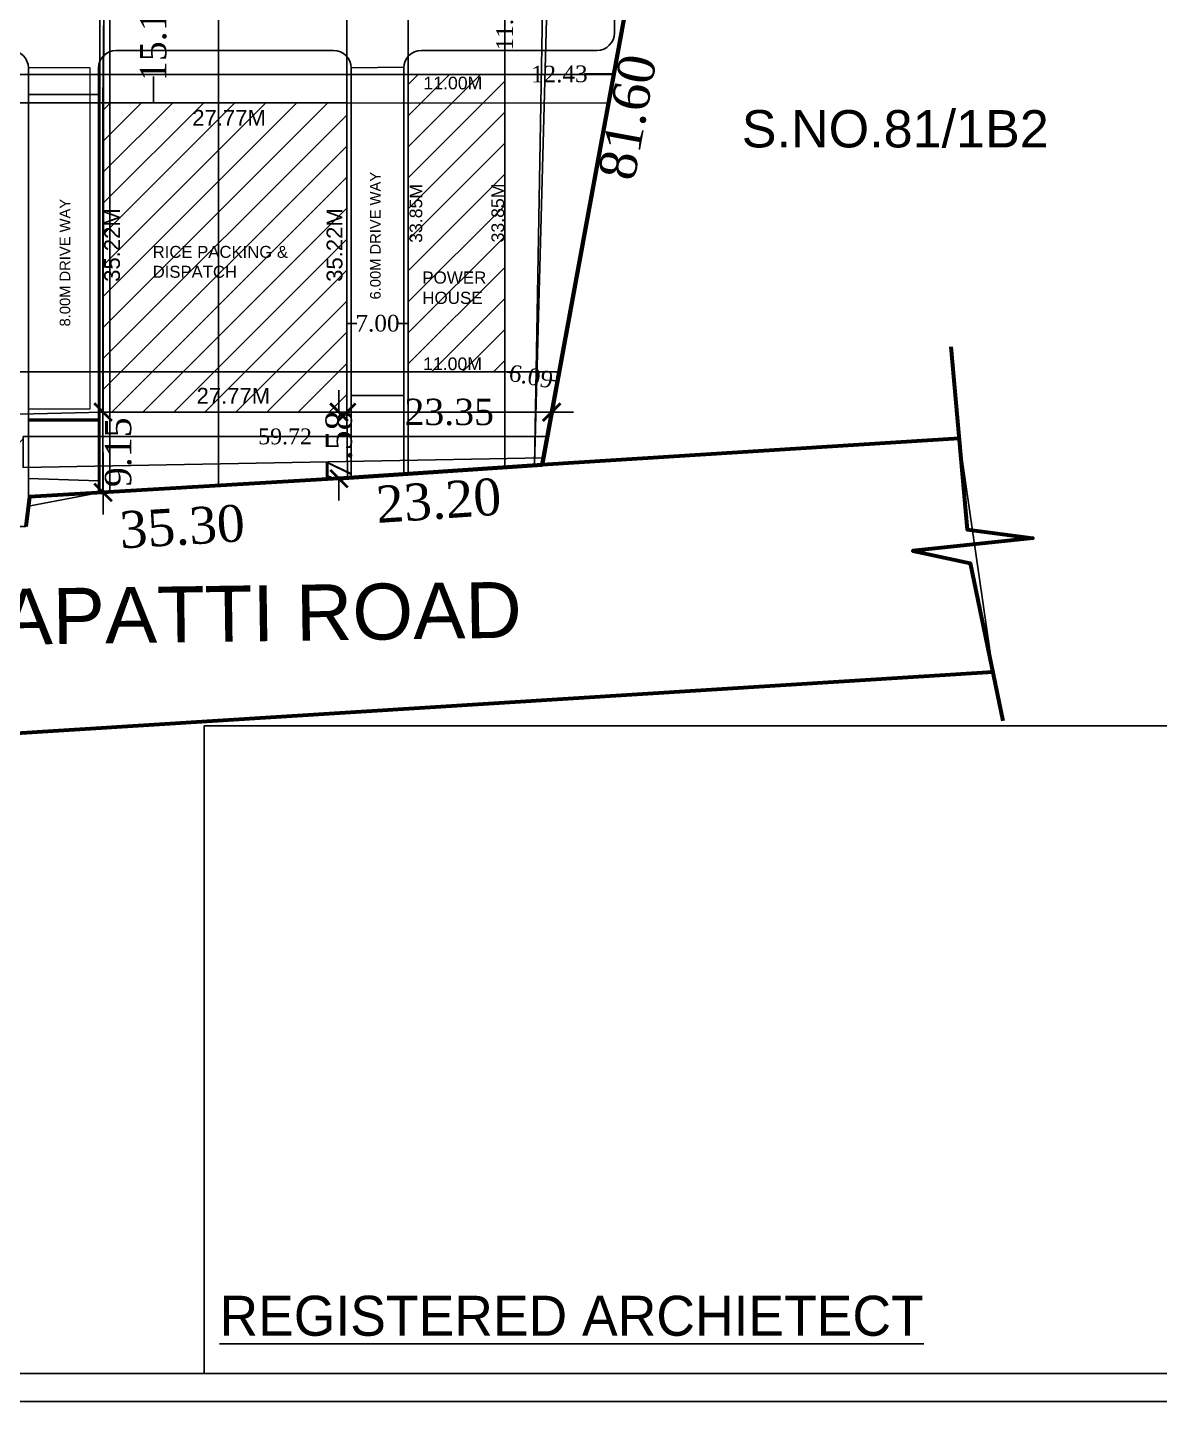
# Model space of a CAD drawing. Header units: metres. Extents: x 1422408 to 2565053, y 3723 to 80428.
# Drawn here: x 2267318.4 to 2267447.4, y 3723.1 to 3879.6 of the extents above; entities that cross this region are included whole.
import ezdxf

# ---------------------------------------------------------------- set-up
doc = ezdxf.new("R2010")
doc.units = ezdxf.units.M
doc.header["$LTSCALE"] = 3.5
doc.header["$MEASUREMENT"] = 0
doc.layers.get('0').update_dxf_attribs({"linetype": 'CONTINUOUS'})
doc.layers.get('DEFPOINTS').update_dxf_attribs({"linetype": 'CONTINUOUS'})
for name, color, linetype in [('BLK_1_INTERNAL_VEHICULAR_ACCESS', 161, 'CONTINUOUS'), ('BLK_1_LVL_0_BLDG_FOOT_PRINT', 1, 'CONTINUOUS'), ('BLK_1_LVL_0_FRONT_SETBACK', 2, 'CONTINUOUS'), ('BLK_1_LVL_0_REAR_SETBACK', 11, 'CONTINUOUS'), ('BLK_1_LVL_0_SIDE_SETBACK1', 171, 'CONTINUOUS'), ('BLK_1_LVL_0_SIDE_SETBACK2', 102, 'CONTINUOUS'), ('BLK_2_INTERNAL_VEHICULAR_ACCESS', 161, 'CONTINUOUS'), ('BLK_2_LVL_0_BLDG_FOOT_PRINT', 1, 'CONTINUOUS'), ('BLK_2_LVL_0_FRONT_SETBACK', 2, 'CONTINUOUS'), ('BLK_2_LVL_0_REAR_SETBACK', 11, 'CONTINUOUS'), ('BLK_2_LVL_0_SIDE_SETBACK1', 171, 'CONTINUOUS'), ('BLK_2_LVL_0_SIDE_SETBACK2', 102, 'CONTINUOUS'), ('BLK_3_INTERNAL_VEHICULAR_ACCESS', 161, 'CONTINUOUS'), ('BLK_3_LVL_0_SIDE_SETBACK1', 171, 'CONTINUOUS'), ('BLK_4_LVL_0_FRONT_SETBACK', 2, 'CONTINUOUS'), ('BLK_6_LVL_0_FRONT_SETBACK', 2, 'CONTINUOUS'), ('BLK_7_LVL_0_FRONT_SETBACK', 2, 'CONTINUOUS'), ('DISTANCE_BLK', 238, 'CONTINUOUS'), ('DRIVE_WAY', 255, 'CONTINUOUS'), ('PLOT_BOUNDARY', 70, 'CONTINUOUS'), ('SUPER_IMPOSED', 5, 'CONTINUOUS'), ('SURRENDER_ROAD_WIDTH', 2, 'CONTINUOUS')]:
    doc.layers.add(name, color=color, linetype=linetype)
doc.layers.add('FMB_OR_PLR', color=70, linetype='CONTINUOUS', lineweight=0)
doc.layers.add('TWO_WHEELER_DRIVE_WAY', color=6, linetype='CONTINUOUS', lineweight=9)
doc.styles.add('ANAND', font='times.ttf')
doc.styles.add('NAME', font='times.ttf')
doc.styles.add('ROOM TEXT 10.5', font='swisse.ttf')
doc.styles.add('sar dim', font='GOTHIC.TTF', dxfattribs={"height": 0.75})
doc.dimstyles.new('Copy of Standard', dxfattribs={"dimscale": 0.7, "dimtxt": 2.35, "dimasz": 0.05, "dimexe": 0.08, "dimexo": 0.0125, "dimgap": 0.05, "dimtad": 0, "dimzin": 0, "dimdsep": 46, "dimtxsty": 'NAME', "dimcen": 0, "dimse1": 1, "dimse2": 1, "dimsd1": 1, "dimsd2": 1, "dimadec": 0, "dimazin": 0, "dimtfac": 1, "dimtofl": 0, "dimtmove": 0, "dimatfit": 3, "dimldrblk": 'CLOSEDBLANK', "dimfxl": 0, "dimtolj": 1, "dimtzin": 0, "dimarcsym": 0})
doc.dimstyles.new('STANDARD$0', dxfattribs={"dimtxt": 0.25, "dimasz": 0.1, "dimexe": 2, "dimexo": 2, "dimgap": 0, "dimtad": 0, "dimzin": 0, "dimdsep": 46, "dimtxsty": 'ANAND', "dimcen": 0.0625, "dimdle": 2.5, "dimse1": 1, "dimse2": 1, "dimclrd": 2, "dimclre": 9, "dimadec": 0, "dimazin": 0, "dimtfac": 1, "dimtix": 1, "dimtofl": 0, "dimtmove": 2, "dimatfit": 3, "dimldrblk": 'OBLIQUE', "dimfxl": 0, "dimtolj": 1, "dimtzin": 0, "dimarcsym": 0})

# ---------------------------------------------------------------- blocks, each defined once
blk = doc.blocks.new('*D697')
at = {"layer": 'DEFPOINTS', "color": 0, "ltscale": 0.5}
for p in [(2267377.03, 3829.82), (2267353.88, 3828.24), (2267377.26, 3826.54)]:
    blk.add_point(p, dxfattribs=at)
at = {"color": 0, "lineweight": 70, "ltscale": 0.5, "insert": (2267365.25, 3825.72), "char_height": 4.2, "attachment_point": 5, "rotation": 3.917, "style": 'NAME'}
blk.add_mtext('\\A1;23.20', dxfattribs=at)
blk = doc.blocks.new('_ClosedBlank')
at = {"color": 0, "linetype": 'ByBlock', "lineweight": -2}
for p, q in [((-1, 0.2), (0, 0)), ((-1, 0.2), (-1, -0.2)), ((0, 0), (-1, -0.2))]:
    blk.add_line(p, q, dxfattribs=at)
blk = doc.blocks.new('*D648')
at = {"layer": 'DEFPOINTS', "color": 0, "ltscale": 0.5}
for p in [(2267391.79, 3910.08), (2267394.19, 3909.64), (2267377.03, 3829.82)]:
    blk.add_point(p, dxfattribs=at)
at = {"color": 0, "lineweight": 70, "ltscale": 0.5, "insert": (2267386.8, 3869.42), "char_height": 4.2, "attachment_point": 5, "rotation": 79.5824, "style": 'NAME'}
blk.add_mtext('\\A1;81.60', dxfattribs=at)
blk = doc.blocks.new('*D650')
at = {"layer": 'DEFPOINTS', "color": 0, "ltscale": 0.5}
for p in [(2267353.88, 3828.24), (2267318.65, 3826.17), (2267354.14, 3823.83)]:
    blk.add_point(p, dxfattribs=at)
at = {"color": 0, "lineweight": 70, "ltscale": 0.5, "insert": (2267336.03, 3822.76), "char_height": 4.2, "attachment_point": 5, "rotation": 3.3572, "style": 'NAME'}
blk.add_mtext('\\A1;35.30', dxfattribs=at)
blk = doc.blocks.new('_ArchTick')
at = {"color": 0, "linetype": 'ByBlock', "const_width": 0.15}
blk.add_lwpolyline([(-0.5, -0.5), (0.5, 0.5)], dxfattribs=at)
blk = doc.blocks.new('*D669')
at = {"color": 2, "lineweight": -2}
for p, q in [((2267353.9, 3838.31), (2267353.9, 3835.69)), ((2267353.9, 3825.74), (2267353.9, 3828.36))]:
    blk.add_line(p, q, dxfattribs=at)
at = {"layer": 'DEFPOINTS', "color": 0}
for p in [(2267353.9, 3835.81), (2267353.9, 3828.24), (2267353.9, 3828.24)]:
    blk.add_point(p, dxfattribs=at)
at = {"color": 2, "lineweight": -2, "xscale": 2, "yscale": 2, "zscale": 2}
for p, rotation in [((2267353.9, 3835.81), 90), ((2267353.9, 3828.24), 270)]:
    blk.add_blockref('_ArchTick', p, dxfattribs=dict(at, rotation=rotation))
at = {"color": 0, "lineweight": -2, "insert": (2267353.9, 3832.03), "char_height": 3, "attachment_point": 5, "rotation": 90, "style": 'ANAND'}
blk.add_mtext('\\A1;7.58', dxfattribs=at)
blk = doc.blocks.new('_Oblique')
at = {"color": 0, "linetype": 'ByBlock', "lineweight": -2}
blk.add_line((-0.5, -0.5), (0.5, 0.5), dxfattribs=at)
blk = doc.blocks.new('*D670')
at = {"color": 2, "lineweight": -2}
for p, q in [((2267352.29, 3835.81), (2267361.67, 3835.81)), ((2267380.63, 3835.81), (2267371.25, 3835.81))]:
    blk.add_line(p, q, dxfattribs=at)
at = {"layer": 'DEFPOINTS', "color": 0}
for p in [(2267354.79, 3835.81), (2267378.13, 3835.81), (2267378.13, 3835.81)]:
    blk.add_point(p, dxfattribs=at)
at = {"color": 2, "lineweight": -2, "xscale": 2, "yscale": 2, "zscale": 2, "rotation": 180}
blk.add_blockref('_ArchTick', (2267354.79, 3835.81), dxfattribs=at)
at = {"color": 2, "lineweight": -2, "xscale": 2, "yscale": 2, "zscale": 2}
blk.add_blockref('_ArchTick', (2267378.13, 3835.81), dxfattribs=at)
at = {"color": 0, "lineweight": -2, "insert": (2267366.46, 3835.81), "char_height": 3, "attachment_point": 5, "style": 'ANAND'}
blk.add_mtext('\\A1;23.35', dxfattribs=at)
blk = doc.blocks.new('*D675')
at = {"color": 2, "lineweight": -2}
for p, q in [((2267372.88, 3840.4), (2267373.48, 3840.29)), ((2267378.68, 3839.34), (2267378.08, 3839.45))]:
    blk.add_line(p, q, dxfattribs=at)
at = {"color": 2}
for points in [[(2267372.89, 3840.42), (2267372.88, 3840.39), (2267372.79, 3840.42)], [(2267378.68, 3839.35), (2267378.67, 3839.32), (2267378.78, 3839.32)]]:
    blk.add_solid(points, dxfattribs=at)
at = {"layer": 'DEFPOINTS', "color": 0}
for p in [(2267372.79, 3840.42), (2267378.78, 3839.32), (2267378.78, 3839.32)]:
    blk.add_point(p, dxfattribs=at)
at = {"color": 0, "lineweight": -2, "insert": (2267375.78, 3839.87), "char_height": 1.9, "attachment_point": 5, "rotation": 349.5824, "style": 'ANAND'}
blk.add_mtext('\\A1;6.09', dxfattribs=at)
blk = doc.blocks.new('*D676')
at = {"color": 2, "lineweight": -2}
for p, q in [((2267372.89, 3874.27), (2267376.13, 3874.29)), ((2267385.12, 3874.35), (2267381.88, 3874.33))]:
    blk.add_line(p, q, dxfattribs=at)
at = {"color": 2}
for points in [[(2267372.88, 3874.29), (2267372.89, 3874.25), (2267372.79, 3874.27)], [(2267385.12, 3874.37), (2267385.12, 3874.34), (2267385.22, 3874.36)]]:
    blk.add_solid(points, dxfattribs=at)
at = {"layer": 'DEFPOINTS', "color": 0}
for p in [(2267372.79, 3874.27), (2267385.22, 3874.36), (2267385.22, 3874.36)]:
    blk.add_point(p, dxfattribs=at)
at = {"color": 0, "lineweight": -2, "insert": (2267379, 3874.31), "char_height": 1.9, "attachment_point": 5, "rotation": 0.3929, "style": 'ANAND'}
blk.add_mtext('\\A1;12.43', dxfattribs=at)
blk = doc.blocks.new('*D554')
at = {"color": 2, "lineweight": -2}
for p, q in [((2267372.79, 3886.11), (2267372.79, 3883.18)), ((2267372.79, 3874.37), (2267372.79, 3877.3))]:
    blk.add_line(p, q, dxfattribs=at)
at = {"color": 2}
for points in [[(2267372.77, 3886.11), (2267372.8, 3886.11), (2267372.79, 3886.21)], [(2267372.77, 3874.37), (2267372.8, 3874.37), (2267372.79, 3874.27)]]:
    blk.add_solid(points, dxfattribs=at)
at = {"layer": 'DEFPOINTS', "color": 0}
for p in [(2267372.79, 3886.21), (2267372.79, 3886.21), (2267372.79, 3874.27)]:
    blk.add_point(p, dxfattribs=at)
at = {"color": 0, "lineweight": -2, "insert": (2267372.79, 3880.24), "char_height": 1.9, "attachment_point": 5, "rotation": 90, "style": 'ANAND'}
blk.add_mtext('\\A1;11.94', dxfattribs=at)
blk = doc.blocks.new('*D677')
at = {"color": 2, "lineweight": -2}
for p, q in [((2267354.89, 3845.92), (2267355.93, 3845.92)), ((2267361.69, 3845.92), (2267360.64, 3845.92))]:
    blk.add_line(p, q, dxfattribs=at)
at = {"color": 2}
for points in [[(2267354.89, 3845.94), (2267354.89, 3845.9), (2267354.79, 3845.92)], [(2267361.69, 3845.94), (2267361.69, 3845.9), (2267361.79, 3845.92)]]:
    blk.add_solid(points, dxfattribs=at)
at = {"layer": 'DEFPOINTS', "color": 0}
for p in [(2267354.79, 3845.92), (2267361.79, 3845.92), (2267361.79, 3845.92)]:
    blk.add_point(p, dxfattribs=at)
at = {"color": 0, "lineweight": -2, "insert": (2267358.29, 3845.92), "char_height": 1.9, "attachment_point": 5, "style": 'ANAND'}
blk.add_mtext('\\A1;7.00', dxfattribs=at)
blk = doc.blocks.new('*D679')
at = {"color": 2, "lineweight": -2}
blk.add_line((2267327.01, 3838.31), (2267327.02, 3824.16), dxfattribs=at)
at = {"layer": 'DEFPOINTS', "color": 0}
for p in [(2267327.02, 3835.81), (2267327.02, 3826.66), (2267327.02, 3826.66)]:
    blk.add_point(p, dxfattribs=at)
at = {"color": 2, "lineweight": -2, "xscale": 2, "yscale": 2, "zscale": 2}
for p, rotation in [((2267327.02, 3835.81), 90.00249472484927), ((2267327.02, 3826.66), 270.0024947248493)]:
    blk.add_blockref('_ArchTick', p, dxfattribs=dict(at, rotation=rotation))
at = {"color": 0, "lineweight": -2, "insert": (2267328.76, 3831.24), "char_height": 3, "attachment_point": 5, "rotation": 90.0025, "style": 'ANAND'}
blk.add_mtext('\\A1;9.15', dxfattribs=at)
blk = doc.blocks.new('*D682')
at = {"color": 2, "lineweight": -2}
for p, q in [((2267318.01, 3833.03), (2267344.89, 3833.03)), ((2267377.52, 3833.04), (2267350.64, 3833.04))]:
    blk.add_line(p, q, dxfattribs=at)
at = {"color": 2}
for points in [[(2267318.01, 3833.04), (2267318.01, 3833.01), (2267317.91, 3833.03)], [(2267377.52, 3833.06), (2267377.52, 3833.03), (2267377.62, 3833.04)]]:
    blk.add_solid(points, dxfattribs=at)
at = {"layer": 'DEFPOINTS', "color": 0}
for p in [(2267317.91, 3833.03), (2267377.62, 3833.04), (2267377.62, 3833.04)]:
    blk.add_point(p, dxfattribs=at)
at = {"color": 0, "lineweight": -2, "insert": (2267347.76, 3833.03), "char_height": 1.8, "attachment_point": 5, "rotation": 0.0139, "style": 'ANAND'}
blk.add_mtext('\\A1;59.72', dxfattribs=at)
blk = doc.blocks.new('*D556')
at = {"color": 2, "lineweight": -2}
for p, q in [((2267332.76, 3886.11), (2267332.76, 3883.22)), ((2267332.76, 3871.13), (2267332.76, 3874.03))]:
    blk.add_line(p, q, dxfattribs=at)
at = {"color": 2}
for points in [[(2267332.74, 3886.11), (2267332.77, 3886.11), (2267332.76, 3886.21)], [(2267332.74, 3871.13), (2267332.77, 3871.13), (2267332.76, 3871.03)]]:
    blk.add_solid(points, dxfattribs=at)
at = {"layer": 'DEFPOINTS', "color": 0}
for p in [(2267332.76, 3886.21), (2267332.76, 3886.21), (2267332.76, 3871.03)]:
    blk.add_point(p, dxfattribs=at)
at = {"color": 0, "lineweight": -2, "insert": (2267332.76, 3878.62), "char_height": 3, "attachment_point": 5, "rotation": 90, "style": 'ANAND'}
blk.add_mtext('\\A1;15.18', dxfattribs=at)

msp = doc.modelspace()

# ---------------------------------------------------------------- hatches: boundary and pattern name
at = {"ltscale": 0.05}
h = msp.add_hatch(dxfattribs=at)
h.set_pattern_fill('ANSI31', color=8, scale=20)
h.set_pattern_definition([(45, (2261982.265, -4847.4843), (-1.76776695, 1.76776695), [])])
h.paths.add_polyline_path([(2267318.28477, 3954.10417), (2267270.70477, 3954.10417), (2267270.70477, 3886.80417), (2267318.28477, 3886.80417)])
h.paths.add_polyline_path([(2267377.71668, 3955.01672), (2267327.78026, 3955.01672), (2267327.78026, 3918.53877), (2267377.71668, 3918.53877)])
h.paths.add_polyline_path([(2267377.70953, 3909.33195), (2267327.10188, 3909.33195), (2267327.10188, 3886.21091), (2267377.70953, 3886.21091)])
h.paths.add_polyline_path([(2267354.78501, 3871.03483), (2267327.01501, 3871.03483), (2267327.01501, 3835.81483), (2267354.78501, 3835.81483)])
h.paths.add_polyline_path([(2267372.78501, 3874.26988), (2267361.78501, 3874.26988), (2267361.78501, 3840.41988), (2267372.78501, 3840.41988)])
h.paths.add_polyline_path([(2267317.9057, 3833.0273), (2267311.1197, 3833.0273), (2267311.1197, 3829.5193), (2267317.9057, 3829.5193)])
h.paths.add_polyline_path([(2267340.16783, 4033.6996), (2267326.66783, 4033.6996), (2267326.66783, 4010.6996), (2267340.16783, 4010.6996)])
h.paths.add_polyline_path([(2267317.69129, 3910.83693), (2267317.69129, 3921.82679), (2267314.91644, 3921.82679), (2267314.91644, 3910.83693)], flags=24)
h.paths.add_polyline_path([(2267290.29626, 3951.63392), (2267301.2849, 3951.63392), (2267301.2849, 3954.40511), (2267290.29626, 3954.40511)], flags=9)
h.paths.add_polyline_path([(2267290.29626, 3887.21784), (2267301.2849, 3887.21784), (2267301.2849, 3889.98903), (2267290.29626, 3889.98903)], flags=24)
h.paths.add_polyline_path([(2267273.80431, 3910.66442), (2267273.80431, 3921.65428), (2267271.02946, 3921.65428), (2267271.02946, 3910.66442)], flags=24)
h.paths.add_polyline_path([(2267271.72763, 3925.96761), (2267316.90791, 3925.96761), (2267316.90791, 3928.83274), (2267271.72763, 3928.83274)], flags=24)
h.paths.add_polyline_path([(2267348.57225, 3952.64251), (2267359.56211, 3952.64251), (2267359.56211, 3955.41736), (2267348.57225, 3955.41736)], flags=9)
h.paths.add_polyline_path([(2267376.78728, 3934.00638), (2267376.78728, 3944.99623), (2267374.01243, 3944.99623), (2267374.01243, 3934.00638)], flags=24)
h.paths.add_polyline_path([(2267330.54008, 3934.00638), (2267330.54008, 3944.99623), (2267327.76523, 3944.99623), (2267327.76523, 3934.00638)], flags=9)
h.paths.add_polyline_path([(2267348.57225, 3919.91965), (2267359.56211, 3919.91965), (2267359.56211, 3922.6945), (2267348.57225, 3922.6945)], flags=24)
h.paths.add_polyline_path([(2267339.77244, 3936.68677), (2267368.11646, 3936.68677), (2267368.11646, 3939.55191), (2267339.77244, 3939.55191)], flags=24)
h.paths.add_polyline_path([(2267329.76, 3891.85825), (2267329.76, 3902.84689), (2267326.9888, 3902.84689), (2267326.9888, 3891.85825)], flags=9)
h.paths.add_polyline_path([(2267348.57225, 3886.3813), (2267359.56211, 3886.3813), (2267359.56211, 3889.15615), (2267348.57225, 3889.15615)], flags=24)
h.paths.add_polyline_path([(2267377.48092, 3893.76718), (2267377.48092, 3904.75582), (2267374.70972, 3904.75582), (2267374.70972, 3893.76718)], flags=24)
h.paths.add_polyline_path([(2267348.57225, 3906.69431), (2267359.56211, 3906.69431), (2267359.56211, 3909.46916), (2267348.57225, 3909.46916)], flags=9)
h.paths.add_polyline_path([(2267341.58139, 3896.53783), (2267369.77329, 3896.53783), (2267369.77329, 3899.40296), (2267341.58139, 3899.40296)], flags=24)
h.paths.add_polyline_path([(2267332.18038, 3850.26115), (2267350.14818, 3850.26115), (2267350.14818, 3855.48951), (2267332.18038, 3855.48951)], flags=24)
h.paths.add_polyline_path([(2267354.80108, 3850.19003), (2267354.80108, 3861.17867), (2267352.02988, 3861.17867), (2267352.02988, 3850.19003)], flags=9)
h.paths.add_polyline_path([(2267337.22276, 3836.32826), (2267348.18767, 3836.32826), (2267348.18767, 3839.02826), (2267337.22276, 3839.02826)], flags=24)
h.paths.add_polyline_path([(2267329.4543, 3850.19003), (2267329.4543, 3861.17867), (2267326.68311, 3861.17867), (2267326.68311, 3850.19003)], flags=9)
h.paths.add_polyline_path([(2267337.91043, 3867.98268), (2267348.87534, 3867.98268), (2267348.87534, 3870.68268), (2267337.91043, 3870.68268)], flags=24)
h.paths.add_polyline_path([(2267363.78761, 3854.72404), (2267363.78761, 3863.51495), (2267361.57065, 3863.51495), (2267361.57065, 3854.72404)], flags=9)
h.paths.add_polyline_path([(2267373.11756, 3854.77183), (2267373.11756, 3863.56274), (2267370.9006, 3863.56274), (2267370.9006, 3854.77183)], flags=9)
h.paths.add_polyline_path([(2267363.15239, 3872.17018), (2267371.9433, 3872.17018), (2267371.9433, 3874.38714), (2267363.15239, 3874.38714)], flags=9)
h.paths.add_polyline_path([(2267363.11318, 3840.19056), (2267371.9041, 3840.19056), (2267371.9041, 3842.40751), (2267363.11318, 3842.40751)], flags=9)
h.paths.add_polyline_path([(2267362.8774, 3847.2632), (2267371.68305, 3847.2632), (2267371.68305, 3852.58838), (2267362.8774, 3852.58838)], flags=24)
h.paths.add_polyline_path([(2267317.79538, 3829.80093), (2267317.79538, 3832.90965), (2267316.87165, 3832.90965), (2267316.87165, 3829.80093)], flags=24)
h.paths.add_polyline_path([(2267312.59896, 3830.86172), (2267316.12173, 3830.88634), (2267316.11778, 3831.45227), (2267312.59501, 3831.42766)], flags=24)
h.paths.add_polyline_path([(2267329.50368, 4011.41009), (2267338.29459, 4011.41009), (2267338.29459, 4013.62704), (2267329.50368, 4013.62704)], flags=24)
h.paths.add_polyline_path([(2267340.15925, 4018.18277), (2267340.15925, 4026.97368), (2267337.94229, 4026.97368), (2267337.94229, 4018.18277)], flags=24)
h.paths.add_polyline_path([(2267328.9532, 4031.04105), (2267337.74412, 4031.04105), (2267337.74412, 4033.258), (2267328.9532, 4033.258)], flags=24)
h.paths.add_polyline_path([(2267326.50499, 4020.07853), (2267338.47413, 4020.07853), (2267338.47413, 4022.78638), (2267326.50499, 4022.78638)], flags=9)

# ---------------------------------------------------------------- linework, layer by layer
at = {"lineweight": 60, "ltscale": 0.5}
for p, q in [((2267391.78556, 3910.07792), (2267377.03052, 3829.82302)), ((2267424.54208, 3832.7949), (2267377.03052, 3829.82302)), ((2267377.03052, 3829.82302), (2267353.88471, 3828.23819)), ((2267353.88471, 3828.23819), (2267318.64529, 3826.171)), ((2267318.64529, 3826.171), (2267318.23053, 3822.79639)), ((2267428.39132, 3806.18329), (2267315.31941, 3799.11058))]:
    msp.add_line(p, q, dxfattribs=at)
at = {"color": 0}
for p, q in [((2267385.28447, 3909.93536), (2267385.28447, 3879.0145)), ((2267328.51501, 3877.0145), (2267353.28501, 3877.0145)), ((2267328.51501, 3877.0145), (2267353.28501, 3877.0145)), ((2267363.28501, 3877.0145), (2267383.28447, 3877.0145)), ((2267326.51501, 3875.0145), (2267326.51501, 3826.63264))]:
    msp.add_line(p, q, dxfattribs=at)
at = {"ltscale": 0.5}
for p, q in [((2267355.28501, 3828.33407), (2267355.28501, 3875.0145)), ((2267361.28501, 3828.7449), (2267361.28501, 3875.0145))]:
    msp.add_line(p, q, dxfattribs=at)
at = {"color": 1}
for p, q in [((2267357.89021, 3828.51245), (2267377.03052, 3829.82302)), ((2267353.88471, 3828.23819), (2267326.51501, 3826.63264)), ((2267355.83166, 3828.3715), (2267353.88471, 3828.23819)), ((2267357.89021, 3828.51245), (2267355.83166, 3828.3715)), ((2267357.89021, 3828.51245), (2267355.83166, 3828.3715)), ((2267326.51501, 3826.63264), (2267318.64528, 3826.17099))]:
    msp.add_line(p, q, dxfattribs=at)
at = {"color": 1, "ltscale": 0.05}
for points in [[(2267048.90355, 4266.29222), (2267622.60644, 4266.29222), (2267622.60644, 3723.12166), (2267048.90355, 3723.12166)], [(2267052.10028, 4263.09549), (2267619.40972, 4263.09549), (2267619.40972, 3726.31839), (2267052.10028, 3726.31839)]]:
    msp.add_lwpolyline(points, close=True, dxfattribs=at)
at = {"lineweight": 60, "ltscale": 0.5}
for points in [[(2267353.88471, 3828.23819), (2267377.03052, 3829.82302), (2267391.78556, 3910.07792)], [(2267423.60599, 3843.29934), (2267425.46477, 3822.44081), (2267432.93794, 3821.44993), (2267419.28793, 3820.00182), (2267425.80648, 3818.60624), (2267429.54445, 3800.64125)], [(2267318.64529, 3826.171), (2267318.23053, 3822.79639)]]:
    msp.add_lwpolyline(points, dxfattribs=at)
at = {"color": 0}
msp.add_lwpolyline([(2267272.46135, 3877.0145), (2267316.51501, 3877.0145, -0.414213562), (2267318.51501, 3875.0145), (2267318.51501, 3825.11096)], format="xyb", dxfattribs=at)
msp.add_lwpolyline([(2267326.51501, 3835.81483), (2267326.51501, 3875.0145)], dxfattribs=at)
at = {"color": 1, "ltscale": 0.05}
msp.add_lwpolyline([(2267448.45491, 3800.06405), (2267338.53513, 3800.06405), (2267338.53513, 3726.31839)], dxfattribs=at)
at = {"color": 0}
for centre, start, end in [((2267383.28447, 3879.0145), 270, 0), ((2267328.51501, 3875.0145), 90, 180), ((2267353.28501, 3875.0145), 0, 90), ((2267363.28501, 3875.0145), 90, 180)]:
    msp.add_arc(centre, 2, start, end, dxfattribs=at)
at = {"layer": 'BLK_1_INTERNAL_VEHICULAR_ACCESS', "color": 161}
msp.add_lwpolyline([(2267326.51501, 3835.01583), (2267318.51501, 3835.01583), (2267318.51501, 3871.98051), (2267326.51501, 3871.98051), (2267326.51501, 3835.01583)], close=True, dxfattribs=at)
at = {"layer": 'BLK_1_LVL_0_BLDG_FOOT_PRINT', "color": 10}
msp.add_lwpolyline([(2267327.01501, 3871.03483), (2267327.01501, 3835.81483), (2267354.78501, 3835.81483), (2267354.78501, 3871.03483)], close=True, dxfattribs=at)
at = {"layer": 'BLK_1_LVL_0_FRONT_SETBACK', "ltscale": 400}
msp.add_lwpolyline([(2267354.78501, 3835.81483), (2267354.85793, 3828.33077), (2267327.01541, 3826.66262), (2267327.01501, 3835.81482), (2267354.78501, 3835.81482)], close=True, dxfattribs=at)
at = {"layer": 'BLK_1_LVL_0_REAR_SETBACK', "ltscale": 400}
msp.add_lwpolyline([(2267354.78501, 3871.03483), (2267354.787, 3968.31289), (2267346.41297, 3967.43299), (2267328.01501, 3966.26126), (2267327.01501, 3871.03483)], close=True, dxfattribs=at)
at = {"layer": 'BLK_1_LVL_0_SIDE_SETBACK1', "ltscale": 400}
msp.add_lwpolyline([(2267354.78501, 3835.81483), (2267378.13213, 3835.81483), (2267384.60088, 3870.99938), (2267354.78501, 3871.03483), (2267354.78501, 3835.81482)], close=True, dxfattribs=at)
at = {"layer": 'BLK_1_LVL_0_SIDE_SETBACK2', "ltscale": 400}
msp.add_lwpolyline([(2267327.01501, 3871.03483), (2267244.20908, 3871.04129), (2267240.03859, 3833.70195), (2267327.01502, 3835.81482), (2267327.01501, 3871.03483)], close=True, dxfattribs=at)
at = {"layer": 'BLK_2_INTERNAL_VEHICULAR_ACCESS', "ltscale": 400}
msp.add_lwpolyline([(2267361.28712, 3875.10643), (2267355.28501, 3875.0145), (2267355.28501, 3837.71282), (2267361.28501, 3837.71282), (2267361.28712, 3875.10643)], dxfattribs=at)
at = {"layer": 'BLK_2_LVL_0_BLDG_FOOT_PRINT', "color": 10}
msp.add_lwpolyline([(2267361.78501, 3840.41988), (2267361.78501, 3874.26988), (2267372.78501, 3874.26988), (2267372.78501, 3840.41988)], close=True, dxfattribs=at)
at = {"layer": 'BLK_2_LVL_0_FRONT_SETBACK', "ltscale": 400}
msp.add_lwpolyline([(2267361.78501, 3840.41988), (2267372.78501, 3840.41988), (2267372.78501, 3829.53233), (2267361.78501, 3828.77913), (2267361.78501, 3840.41988)], close=True, dxfattribs=at)
at = {"layer": 'BLK_2_LVL_0_REAR_SETBACK', "ltscale": 400}
msp.add_lwpolyline([(2267361.78501, 3969.04821), (2267372.78501, 3970.20403), (2267372.78501, 3874.26988), (2267361.78501, 3874.26988), (2267361.78501, 3969.04821)], close=True, dxfattribs=at)
at = {"layer": 'BLK_2_LVL_0_SIDE_SETBACK1', "ltscale": 400}
msp.add_lwpolyline([(2267385.20217, 3874.26988), (2267378.97877, 3840.41988), (2267372.78501, 3840.41988), (2267372.78501, 3874.26988), (2267385.20217, 3874.26988)], close=True, dxfattribs=at)
at = {"layer": 'BLK_2_LVL_0_SIDE_SETBACK2', "ltscale": 400}
msp.add_lwpolyline([(2267240.78893, 3840.41988), (2267244.56969, 3874.26988), (2267361.78501, 3874.26988), (2267361.78501, 3840.41988), (2267240.78893, 3840.41988)], close=True, dxfattribs=at)
at = {"layer": 'BLK_3_INTERNAL_VEHICULAR_ACCESS', "color": 161}
msp.add_lwpolyline([(2267318.51501, 3834.81228), (2267326.51501, 3834.80451), (2267326.51501, 3827.97546), (2267318.51501, 3828.2517), (2267318.51501, 3834.81228)], dxfattribs=at)
at = {"layer": 'BLK_3_LVL_0_SIDE_SETBACK1', "ltscale": 400}
msp.add_lwpolyline([(2267317.9057, 3833.0273), (2267377.61922, 3833.02504), (2267377.17704, 3830.61997), (2267317.9057, 3829.5193), (2267317.9057, 3833.0273)], close=True, dxfattribs=at)
at = {"layer": 'BLK_4_LVL_0_FRONT_SETBACK', "ltscale": 400}
msp.add_lwpolyline([(2267377.70953, 3886.21091), (2267376.18509, 3829.76514), (2267327.01541, 3826.662), (2267327.10188, 3886.21091), (2267377.70953, 3886.21091)], close=True, dxfattribs=at)
at = {"layer": 'BLK_6_LVL_0_FRONT_SETBACK', "ltscale": 400}
msp.add_lwpolyline([(2267327.78026, 3918.53877), (2267327.7956, 3826.71124), (2267376.18509, 3829.76514), (2267377.71668, 3918.53877), (2267327.78026, 3918.53877)], close=True, dxfattribs=at)
at = {"layer": 'BLK_7_LVL_0_FRONT_SETBACK', "ltscale": 400}
msp.add_lwpolyline([(2267326.66783, 3826.64161), (2267340.16783, 3827.45064), (2267340.16783, 4010.6996), (2267326.66783, 4010.6996), (2267326.66783, 3826.6418), (2267340.16783, 3827.49206)], close=True, dxfattribs=at)
at = {"layer": 'DISTANCE_BLK', "color": 238, "lineweight": 25}
msp.add_lwpolyline([(2267327.0287, 3871.03483), (2267327.0287, 3835.81483), (2267354.7987, 3835.81483), (2267354.7987, 3871.03483)], close=True, dxfattribs=at)
at = {"layer": 'DRIVE_WAY', "color": 0}
msp.add_lwpolyline([(2267385.28447, 3909.93536), (2267385.28447, 3879.0145, -0.414213562), (2267383.28447, 3877.0145), (2267363.28501, 3877.0145, 0.414213562), (2267361.28501, 3875.0145), (2267361.28501, 3828.7449), (2267355.28501, 3828.33407), (2267355.28501, 3875.0145, 0.414213562), (2267353.28501, 3877.0145), (2267328.51501, 3877.0145, 0.414213562), (2267326.51501, 3875.0145), (2267326.51501, 3826.63264), (2267318.51501, 3825.11096), (2267318.51501, 3875.0145, 0.414213562), (2267316.51501, 3877.0145), (2267272.46135, 3877.0145, 0.414213562), (2267270.46135, 3875.0145), (2267270.46135, 3822.79639)], format="xyb", dxfattribs=at)
at = {"layer": 'FMB_OR_PLR', "color": 70, "lineweight": 25}
msp.add_lwpolyline([(2267163.3798, 4068.5129), (2267165.80695, 4038.81191), (2267260.3111, 4046.29557), (2267253.75763, 3879.62436), (2267244.8368, 3876.66144), (2267238.82053, 3822.79638), (2267318.23053, 3822.79638), (2267318.64529, 3826.17099), (2267326.51501, 3826.63264), (2267357.89021, 3828.51244), (2267377.03052, 3829.82302), (2267391.78556, 3910.07792), (2267388.91548, 3971.89893), (2267346.41297, 3967.43299), (2267363.20374, 4047.49115)], dxfattribs=at)
at = {"layer": 'PLOT_BOUNDARY', "linetype": 'ByBlock'}
msp.add_lwpolyline([(2267163.3798, 4068.51291), (2267165.80695, 4038.81192), (2267260.3111, 4046.29557), (2267253.75763, 3879.62436), (2267244.8368, 3876.66145), (2267238.82053, 3822.79639), (2267318.23053, 3822.79639), (2267318.64529, 3826.171), (2267326.51501, 3826.63264), (2267357.89021, 3828.51245), (2267377.03052, 3829.82302), (2267391.78556, 3910.07792), (2267388.91548, 3971.89894), (2267346.41297, 3967.43299), (2267363.20374, 4047.49116)], dxfattribs=at)
at = {"layer": 'SUPER_IMPOSED', "color": 5, "lineweight": 25}
msp.add_lwpolyline([(2267163.3798, 4068.5129), (2267165.80695, 4038.81191), (2267260.3111, 4046.29557), (2267253.75763, 3879.62436), (2267244.8368, 3876.66144), (2267238.82053, 3822.79638), (2267318.23053, 3822.79638), (2267318.64529, 3826.17099), (2267326.51501, 3826.63264), (2267357.89021, 3828.51244), (2267377.03052, 3829.82302), (2267391.78556, 3910.07792), (2267388.91548, 3971.89893), (2267346.41297, 3967.43299), (2267363.20374, 4047.49115)], dxfattribs=at)
at = {"layer": 'SURRENDER_ROAD_WIDTH', "ltscale": 400}
msp.add_lwpolyline([(2267238.82053, 3822.79639), (2267238.76215, 3795.79645), (2267314.94854, 3796.09308), (2267315.31941, 3799.11058), (2267428.41403, 3806.07414), (2267424.54208, 3832.7949), (2267377.03052, 3829.82302), (2267361.28501, 3828.7449), (2267318.64528, 3826.17099), (2267318.23014, 3822.79317), (2267238.82053, 3822.79639)], close=True, dxfattribs=at)
at = {"layer": 'TWO_WHEELER_DRIVE_WAY', "color": 6}
msp.add_lwpolyline([(2267325.53778, 3875.01769), (2267318.51501, 3875.01769), (2267318.51501, 3836.20282), (2267325.53778, 3836.20282), (2267325.53778, 3875.01769)], dxfattribs=at)

# ---------------------------------------------------------------- texts
at = {"ltscale": 0.22, "style": 'ROOM TEXT 10.5'}
for s, height, p in [('11.00M', 1.44, (2267363.52188, 3872.57765)), ('27.77M', 1.8, (2267337.18577, 3868.43268)), ('11.00M', 1.44, (2267363.48268, 3840.59802)), ('27.77M', 1.8, (2267337.67276, 3836.77826))]:
    msp.add_text(s, height=height, dxfattribs=at).set_placement(p)
for s, height, p in [('6.00M DRIVE WAY', 1.2, (2267358.64455, 3848.64854)), ('33.85M', 1.44, (2267363.38014, 3855.09353)), ('33.85M', 1.44, (2267372.7101, 3855.14132)), ('8.00M DRIVE WAY', 1.2, (2267323.27984, 3845.57152)), ('35.22M', 1.8, (2267328.94497, 3850.6519)), ('35.22M', 1.8, (2267354.29175, 3850.6519))]:
    msp.add_text(s, height=height, rotation=90, dxfattribs=at).set_placement(p)
at = {"style": 'sar dim'}
msp.add_text('%%UREGISTERED ARCHIETECT', height=4.5562232, dxfattribs=at).set_placement((2267340.28898, 3730.61189))
at = {"lineweight": 60, "ltscale": 0.5, "insert": (2267399.78616, 3870.21277), "char_height": 4.25, "attachment_point": 1, "style": 'ROOM TEXT 10.5'}
msp.add_mtext_dynamic_manual_height_columns('S.NO.81/1B2', width=24.2129338, gutter_width=42.5, heights=[0], dxfattribs=at)
at = {"ltscale": 0.05, "attachment_point": 1, "style": 'ROOM TEXT 10.5'}
for s, insert, char_height, width in [('RICE PACKING & \\PDISPATCH', (2267332.67699, 3854.74631), 1.3608, 28.4921525), ('POWER\\PHOUSE', (2267363.38321, 3851.83142), 1.386, 16.3199391)]:
    msp.add_mtext(s, dxfattribs=dict(at, insert=insert, char_height=char_height, width=width))
at = {"lineweight": 60, "ltscale": 0.5, "insert": (2267103.02806, 3812.72543), "char_height": 6.375, "attachment_point": 1, "rotation": 0.7974645, "style": 'ROOM TEXT 10.5'}
msp.add_mtext_dynamic_manual_height_columns('EXISTING 27.00m SH195 SOLANGURNI TO KUSAVAPATTI ROAD', width=382.2465563, gutter_width=42.5, heights=[0], dxfattribs=at)

# ---------------------------------------------------------------- dimensions: what is measured, and where the dimension line sits
at = {"lineweight": 70, "ltscale": 0.5}
for base, p1, p2, angle, picture, middle in [((2267394.19126, 3909.63563), (2267377.03052, 3829.82302), (2267391.78556, 3910.07792), 79.5823801, '*D648', (2267386.7983, 3869.42421)), ((2267377.25534, 3826.53955), (2267353.88471, 3828.23819), (2267377.03052, 3829.82302), 3.9170408, '*D697', (2267365.24768, 3825.71736)), ((2267354.14357, 3823.82546), (2267318.64529, 3826.171), (2267353.88471, 3828.23819), 3.3571982, '*D650', (2267336.02879, 3822.76283))]:
    dim = msp.add_linear_dim(base=base, p1=p1, p2=p2, angle=angle, dimstyle='Copy of Standard', override={"dimtxt": 6, "dimfxlon": 1, "dimarcsym": 1}, dxfattribs=at)
    dim.commit()
    dim.dimension.update_dxf_attribs({"geometry": picture, "text_midpoint": middle, "dimtype": 161})
at = {"color": 1, "lineweight": -2}
for p1, p2, override, picture, middle in [((2267332.75758, 3871.03483), (2267332.75758, 3886.21091), {"dimtxt": 3}, '*D556', (2267332.75758, 3878.62287)), ((2267372.78501, 3874.26988), (2267372.78501, 3886.21091), {"dimtxt": 1.9}, '*D554', (2267372.78501, 3880.2404)), ((2267372.78501, 3874.26988), (2267385.21785, 3874.35515), {"dimtxt": 1.9}, '*D676', (2267379.00143, 3874.31252)), ((2267354.78501, 3845.91956), (2267361.78501, 3845.91956), {"dimtxt": 1.9}, '*D677', (2267358.28501, 3845.91956)), ((2267372.78501, 3840.41988), (2267378.77626, 3839.31838), {"dimtxt": 1.9}, '*D675', (2267375.78063, 3839.86913)), ((2267317.9057, 3833.0273), (2267377.6223, 3833.04181), {"dimtxt": 1.8}, '*D682', (2267347.764, 3833.03456))]:
    dim = msp.add_aligned_dim(p1=p1, p2=p2, distance=0, dimstyle='STANDARD$0', override=override, dxfattribs=at)
    dim.commit()
    dim.dimension.update_dxf_attribs({"geometry": picture, "text_midpoint": middle})
dim = msp.add_linear_dim(base=(2267327.01541, 3826.662), p1=(2267327.01501, 3835.81483), p2=(2267327.01541, 3826.662), angle=270.0024947, dimstyle='STANDARD$0', override={"dimtxt": 3, "dimasz": 2, "dimblk1": 'ArchTick', "dimblk2": 'ArchTick', "dimsah": 1}, dxfattribs=at)
dim.commit()
dim.dimension.update_dxf_attribs({"geometry": '*D679', "text_midpoint": (2267328.75993, 3831.23841), "dimtype": 161})
dim = msp.add_linear_dim(base=(2267353.89505, 3828.23889), p1=(2267353.89505, 3835.81483), p2=(2267353.89505, 3828.23889), angle=90, dimstyle='STANDARD$0', override={"dimtxt": 3, "dimasz": 2, "dimblk1": 'ArchTick', "dimblk2": 'ArchTick', "dimsah": 1}, dxfattribs=at)
dim.commit()
dim.dimension.update_dxf_attribs({"geometry": '*D669', "text_midpoint": (2267353.89505, 3832.02686)})
dim = msp.add_linear_dim(base=(2267378.13213, 3835.81483), p1=(2267354.78501, 3835.81483), p2=(2267378.13213, 3835.81483), dimstyle='STANDARD$0', override={"dimtxt": 3, "dimasz": 2, "dimblk1": 'ArchTick', "dimblk2": 'ArchTick', "dimsah": 1}, dxfattribs=at)
dim.commit()
dim.dimension.update_dxf_attribs({"geometry": '*D670', "text_midpoint": (2267366.45857, 3835.81483)})

doc.saveas('drawing.dxf')
